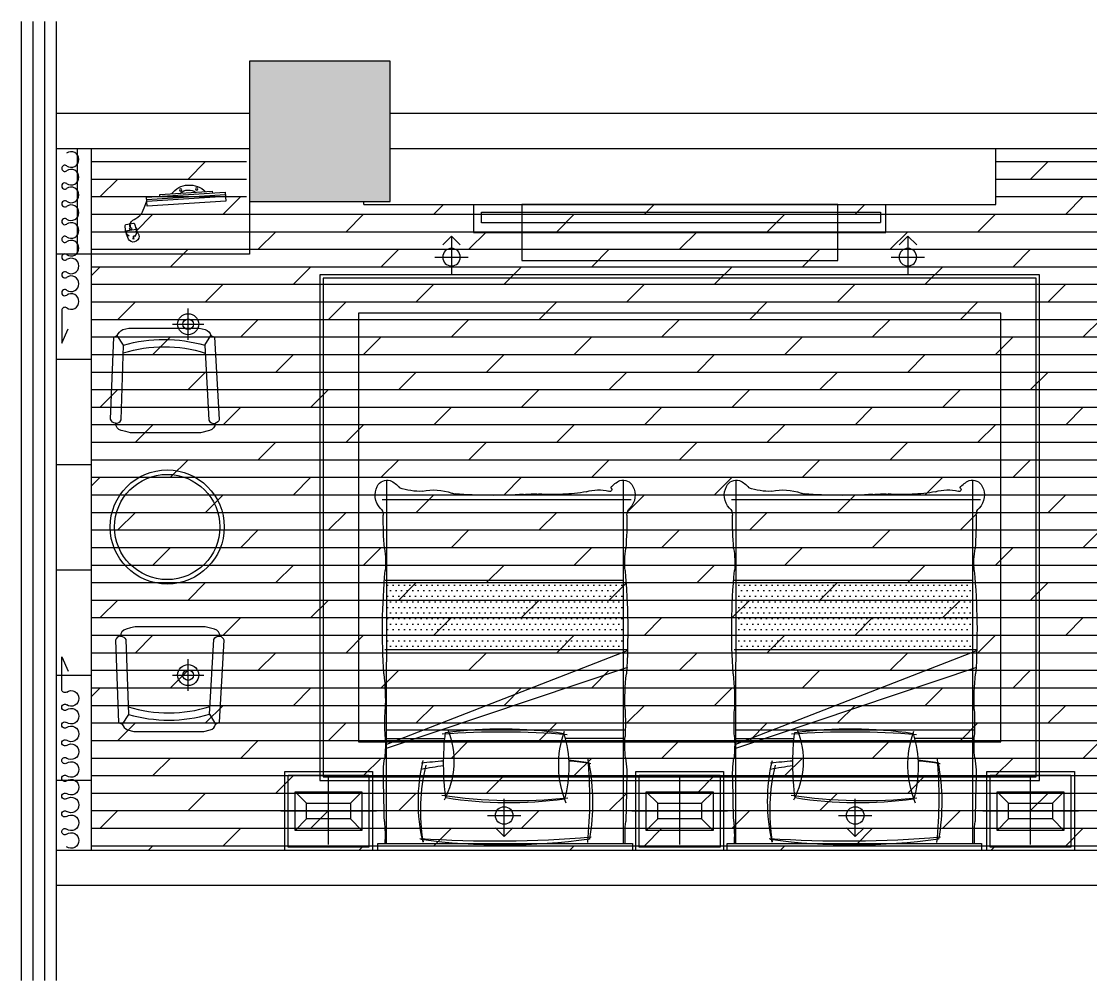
# Model space of a CAD drawing. Extents: x -153478 to 95136, y -45571 to 574449.
# Drawn here: x -8649 to -2558, y 8531 to 13999 of the extents above; entities that cross this region are included whole.
import ezdxf

# ---------------------------------------------------------------- set-up
doc = ezdxf.new("R2010")
doc.units = 0
doc.header["$LTSCALE"] = 10
doc.header["$MEASUREMENT"] = 0
doc.linetypes.add('DASH', pattern=[0.35, 0.25, -0.1])
doc.layers.get('0').update_dxf_attribs({"linetype": 'CONTINUOUS'})
for name, color, linetype in [('A 固定家具', 43, 'CONTINUOUS'), ('A 活动家具', 43, 'CONTINUOUS'), ('A 装饰完成面', 6, 'CONTINUOUS'), ('A建筑墙体', 160, 'CONTINUOUS'), ('A建筑窗户', 136, 'CONTINUOUS'), ('COLUMN', 9, 'CONTINUOUS'), ('C地面分格', 136, 'CONTINUOUS'), ('D天花分格', 136, 'CONTINUOUS'), ('D天花灯具', 1, 'CONTINUOUS'), ('D天花造型', 114, 'CONTINUOUS'), ('K窗帘线', 43, 'CONTINUOUS'), ('PUB_HATCH', 251, 'CONTINUOUS')]:
    doc.layers.add(name, color=color, linetype=linetype)

# ---------------------------------------------------------------- blocks, each defined once
blk = doc.blocks.new('_FZH')
at = {"color": 160}
blk.add_lwpolyline([(-0.5, -0.5), (0.5, -0.5), (0.5, 0.5), (-0.5, 0.5)], close=True, dxfattribs=at)
at = {"layer": 'PUB_HATCH', "color": 8}
blk.add_solid([(-0.5, -0.5), (0.5, -0.5), (-0.5, 0.5), (0.5, 0.5)], dxfattribs=at)
blk = doc.blocks.new('DRAPES2')
at = {"layer": 'K窗帘线', "color": 43}
for p, q in [((0, 0), (82, 37.3)), ((186.3, 0), (0, 0))]:
    blk.add_line(p, q, dxfattribs=at)
at = {"layer": 'K窗帘线', "color": 43, "linetype": 'ByBlock', "extrusion": (0, 0, -1)}
for centre, major_axis, start_param, end_param in [((236.9, 53.6), (-31.3, 31.3), 4.8823, 7.06864), ((236.9, 53.6), (-31.3, 31.3), 0.785455, 2.971795), ((338.2, 53.5), (31.3, 31.3), 3.311504, 5.497844), ((338.2, 53.5), (-31.3, 31.3), 0.785455, 2.971795), ((439.4, 53.5), (-31.3, 31.3), 4.8823, 7.06864), ((439.4, 53.5), (-31.3, 31.3), 0.785455, 2.971795), ((540.7, 53.5), (31.3, 31.3), 3.311504, 5.497844), ((540.7, 53.5), (31.3, 31.3), -0.785341, 1.400999), ((641.9, 53.5), (-31.3, 31.3), 4.8823, 7.06864), ((641.9, 53.5), (-31.3, 31.3), 0.785455, 2.971795), ((743.2, 53.5), (31.3, 31.3), 3.311504, 5.497844), ((743.2, 53.5), (-31.3, 31.3), 0.785455, 2.971795), ((844.4, 53.5), (-31.3, 31.3), 4.8823, 7.06864), ((844.4, 53.5), (-31.3, 31.3), 0.785455, 2.971795), ((945.7, 53.5), (31.3, 31.3), 3.311504, 5.497844), ((945.7, 53.5), (31.3, 31.3), -0.785341, 1.400999), ((186.3, 17.8), (-12.6, 12.6), 1.740708, 3.927048), ((287.6, 17.7), (-12.6, 12.6), 1.740708, 6.113388), ((388.8, 17.7), (-12.6, 12.6), 1.740708, 6.113388), ((490.1, 17.7), (12.6, 12.6), 0.169911, 4.542591), ((591.3, 17.7), (12.6, 12.6), 2.356251, 4.542591), ((591.3, 17.7), (-12.6, 12.6), 1.740708, 3.927048), ((692.6, 17.7), (-12.6, 12.6), 1.740708, 6.113388), ((793.8, 17.7), (-12.6, 12.6), 1.740708, 6.113388), ((895.1, 17.7), (12.6, 12.6), 0.169911, 4.542591), ((996.3, 17.7), (12.6, 12.6), 2.356251, 4.542591)]:
    blk.add_ellipse(centre, major_axis=major_axis, ratio=1, start_param=start_param, end_param=end_param, dxfattribs=at)
at = {"layer": 'K窗帘线', "color": 43, "extrusion": (0, 0, -1)}
for centre, major_axis, start_param, end_param in [((1046.7, 53.5), (-31.3, 31.3), 4.8823, 7.06864), ((1046.7, 53.5), (-31.3, 31.3), 0.785455, 2.971795), ((996.1, 17.7), (-12.6, 12.6), 1.740708, 3.927048)]:
    blk.add_ellipse(centre, major_axis=major_axis, ratio=1, start_param=start_param, end_param=end_param, dxfattribs=at)
blk = doc.blocks.new('A$C009A5797')
at = {"layer": 'A 活动家具', "linetype": 'Continuous'}
h = blk.add_hatch(dxfattribs=at)
h.set_pattern_fill('DOTS', color=256, scale=20, style=0)
h.set_pattern_definition([(0, (-14785.876, -183188.47), (15.875, 31.75), [0, -31.75])])
h.paths.add_polyline_path([(672.9, -1541.3), (672.9, -1145.3), (-673.9, -1145.3), (-673.5, -1541.3)])
for p, q in [((725, 0), (-725, 0)), ((-675, -40), (-672.9, -2109)), ((675, -40), (675, -2109)), ((-675.5, -584), (698.3, -1046)), ((-674.4, -606.6), (697, -1139.8)), ((-343.4, -637.4), (-674.4, -637)), ((682.6, -638.4), (342.8, -638)), ((-672.3, -688.7), (684.7, -688.7)), ((-685, -1145.3), (697.2, -1145.3)), ((-684, -1541.3), (672.9, -1541.3)), ((-700.4, -2000), (719.1, -2000))]:
    blk.add_line(p, q, dxfattribs=at)
blk.add_lwpolyline([(-725, 0), (-725, -40), (725, -40), (725, 0)], dxfattribs=at)
for centre, radius, start, end in [((-1575.9, -84.9), 892.2, 354.75915, 2.88184), ((514.2, -279.6), 1008.3, 166.76262, 193.379), ((-51, -6579.3), 6526.4, 85.23673, 93.81934), ((599.9, -228), 1080.4, 170.47988, 193.86928), ((-11.9, -3494.1), 3463.6, 81.8348, 97.77169), ((-2123.1, -295.6), 2604, 354.96355, 5.51745), ((1454.2, -87.4), 770.7, 176.47614, 185.88287), ((-727.6, -275.4), 1225.7, 349.36162, 9.85155), ((20492.4, -723.8), 21187.2, 178.49238, 179.10433), ((-20492.3, -723.8), 21187.2, 0.89567, 1.50762), ((54.9, -3054.3), 2771.3, 83.74761, 98.62019), ((1139.9, -495.6), 1490.1, 172.44671, 186.84862), ((-767.7, -510.6), 476.4, 338.04758, 28.07993), ((22.2, -2611), 2339.1, 82.24544, 98.83963), ((872.6, -487.9), 567.4, 157.46258, 199.88393), ((-291.9, -474.8), 655.3, 342.85913, 16.07365), ((-115.7, -432.5), 577.9, 176.03666, 189.53314), ((115.8, -432.5), 577.9, 350.46686, 3.96334), ((139.9, 3088.4), 3606.5, 260.12572, 262.19158), ((-1479.3, -606), 797.5, 356.782, 5.59148), ((33.1, 4425), 4951.6, 264.086, 265.56212), ((152.3, 1590), 2116.7, 275.68835, 278.8235), ((222.3, 1099.5), 1617.7, 274.96667, 279.48606), ((1479.4, -606), 797.5, 174.40852, 183.218), ((812.5, -727.1), 1497.5, 177.0776, 182.9224), ((-20.9, 3860), 4537.3, 265.74423, 274.74094), ((-21.5, 1703.9), 2398.4, 262.38074, 278.53307), ((-812.4, -727.1), 1497.5, 357.0776, 2.9224), ((-1978.3, -856.8), 1296.3, 353.33019, 2.35813), ((1978.5, -856.8), 1296.3, 177.64187, 186.66981), ((3140.5, -1251.1), 3839, 176.3593, 185.15102), ((-3140.3, -1251.1), 3839, 354.84898, 3.6407), ((-1189.8, -1640.2), 508.8, 350.76993, 5.00453), ((1190, -1640.2), 508.8, 174.99547, 189.23007), ((1981.4, -1910.5), 2675.7, 175.95616, 180.02809), ((-1981.3, -1910.5), 2675.7, 359.97191, 4.04384), ((-748.6, -1913.1), 54.3, 313.7565, 1.4444), ((748.7, -1913.1), 54.3, 178.5556, 226.2435), ((-635.8, -2025.5), 104.9, 135.78413, 208.72126), ((636, -2025.5), 104.9, 331.27874, 44.21587), ((-709.4, -1983.4), 137, 293.70607, 321.95597), ((-483.6, -2398.1), 350.7, 87.74964, 109.64634), ((-403.9, -1777.3), 278.3, 256.29612, 291.05605), ((-335.5, -1849.1), 190.6, 279.54829, 285.67625), ((-71.6, -4861.5), 2836.9, 86.41809, 94.29456), ((168.1, -1228), 804.6, 265.54391, 271.72422), ((273.7, -2953.2), 924.5, 86.58351, 95.04736), ((293.2, -2953.2), 923.5, 79.4443, 87.79245), ((531.4, -1822), 233.7, 252.81922, 285.00129), ((596.7, -2057.8), 11.2, 296.22056, 115.59262), ((709.6, -1983.5), 137, 218.04403, 246.29393), ((-672.3, -2050.4), 61.1, 204.65516, 287.05817), ((672.4, -2050.4), 61.1, 252.94183, 335.34484)]:
    blk.add_arc(centre, radius, start, end, dxfattribs=at)
blk = doc.blocks.new('600x450床头几')
at = {"layer": 'A 活动家具', "color": 8, "linetype": 'Continuous'}
for p, q in [((-50, -190), (-50, 190)), ((-175, 45), (-240, 110)), ((75, 45), (140, 110)), ((222.8, 0), (-322.8, 0)), ((-175, -45), (-240, -110)), ((75, -45), (140, -110))]:
    blk.add_line(p, q, dxfattribs=at)
at = {"layer": 'A 活动家具', "linetype": 'Continuous'}
for points in [[(200, 225), (200, -225), (-300, -225), (-300, 225)], [(180, 205), (180, -205), (-280, -205), (-280, 205)], [(140, -110), (-240, -110), (-240, 110), (140, 110)]]:
    blk.add_lwpolyline(points, close=True, dxfattribs=at)
at = {"layer": 'A 活动家具', "color": 8, "linetype": 'Continuous'}
blk.add_lwpolyline([(75, -45), (-175, -45), (-175, 45), (75, 45)], close=True, dxfattribs=at)
blk = doc.blocks.new('QRQR')
at = {"layer": 'A 活动家具', "linetype": 'Continuous'}
for p, q in [((-230.2, -97.6), (-266.4, -42.7)), ((231.9, -98.3), (266.4, -42.7))]:
    blk.add_line(p, q, dxfattribs=at)
blk.add_lwpolyline([(-191.6, -596.5), (-217.7, -590), (-243.8, -583.5, -0.344151), (-275.6, -542.7, -0.318714), (-303.8, -519.8), (-286.5, -51.7), (-266.4, -42.7, -0.164168), (-235.1, -8.9), (-199.7, 0), (199.7, 0), (235.1, -8.9, -0.298595), (266.4, -42.7), (288.2, -52.5), (315, -520.5, -0.274063), (291.9, -542.7, -0.344151), (260, -583.5), (207.8, -596.5), (-191.6, -596.5)], format="xyb", close=True, dxfattribs=at)
blk.add_lwpolyline([(-275.6, -542.7, 0.318714), (-244.7, -523.6), (-230.2, -97.6, -0.143237), (231.9, -98.3), (255.9, -524.4, 0.364606), (291.9, -542.7)], format="xyb", dxfattribs=at)
at = {"layer": 'A 活动家具', "linetype": 'Continuous', "extrusion": (-1.0584e-16, -3.00163e-16, -1)}
blk.add_ellipse((-0.4, -887.8), major_axis=(600.9, 499.9), ratio=1, start_param=-1.177212, end_param=-0.571226, dxfattribs=at)
blk = doc.blocks.new('QBLOCK2008041212054960')
at = {"layer": 'A 活动家具'}
for p, q in [((-264.3, 158.3, -1040), (172.8, 51.4, -1040)), ((-261.9, 168, -1040), (175.2, 61.1, -1040)), ((-184.5, 174.8, -1040), (-186.9, 165.1, -1040)), ((106.9, 103.6, -1040), (-184.5, 174.8, -1040)), ((104.5, 93.9, -1040), (106.9, 103.6, -1040)), ((207.1, -105, -1040), (201, -117.3, -1040)), ((201, -117.3, -1040), (203.1, -118.5, -1040)), ((219.3, -85.2, -1040), (205.2, -113.3, -1040)), ((261.8, -134.2, -1040), (205.2, -113.3, -1040)), ((207.1, -105, -1040), (208.9, -105.9, -1040)), ((267, -98, -1040), (225.5, -82.7, -1040)), ((234.3, -120.4, -1040), (233, -123.6, -1040)), ((239.3, -108.8, -1040), (237, -114.1, -1040)), ((247.2, -90.7, -1040), (245.6, -94.3, -1040))]:
    blk.add_line(p, q, dxfattribs=at)
at = {"layer": 'A 活动家具', "elevation": -1040}
blk.add_lwpolyline([(-258.3, 182.6), (-270.2, 134), (166.9, 27.1), (178.8, 75.7)], close=True, dxfattribs=at)
at = {"layer": 'A 活动家具'}
for centre in [(-94.4, 172.3, -1040), (-6.2, 150.7, -1040)]:
    blk.add_circle(centre, 6.6, dxfattribs=at)
for centre, radius, start, end in [((-72.4, 61.1, -1040), 128.4, 27.03317, 125.48048), ((-62.9, 90.3, -1040), 69.4, 36.32293, 116.19072), ((253.4, -136, -1040), 53.3, 154.76293, 164.76817), ((223.8, -87.4, -1040), 5, 69.71217, 153.2894), ((112.7, -77.2, -1040), 159.6, 321.12939, 350.49259), ((265.2, -102.7, -1040), 5, 350.49259, 69.71217), ((214.3, -155.9, -1040), 33.4, 171.1828, 247.4847), ((253.4, -136, -1040), 53.3, 164.76817, 205.26714), ((213.6, -160.9, -1040), 28.6, 244.82124, 324.86169), ((181.3, -161.7, -1040), 27.9, 333.84389, 25.10416), ((181.3, -161.7, -1040), 30.9, 334.41458, 18.50856), ((214.7, -114.2, -1040), 51.2, 296.42725, 336.99947)]:
    blk.add_arc(centre, radius, start, end, dxfattribs=at)
for centre, major_axis in [((236, -117.4, -1040), (-7.45, 2.72)), ((242.5, -101.6, -1040), (3.15, 7.28))]:
    blk.add_ellipse(centre, major_axis=major_axis, ratio=0.432067, dxfattribs=at)
for points, knots in [([(247.2, -90.7, -1040), (238.3, -78.1, -1040), (237.2, -65.2, -1040), (204.9, -47.5, -1040), (184.5, -12.3, -1040), (174, 56.2, -1040)], [0, 0, 0, 0, 54.549651, 126.009239, 156.340807, 156.340807, 156.340807, 156.340807]), ([(202, -122, -1040), (200.5, -124.3, -1040), (196.4, -129.2, -1040), (190.1, -135.8, -1040), (183.8, -142.6, -1040), (181.8, -148.2, -1040), (181.3, -150.8, -1040)], [9.51244, 9.51244, 9.51244, 9.51244, 17.355242, 27.460135, 36.892546, 44.800695, 44.800695, 44.800695, 44.800695])]:
    blk.add_open_spline(points, degree=3, knots=knots, dxfattribs=at)
blk = doc.blocks.new('暗装射灯(角度可调)')
at = {"color": 8, "linetype": 'ByBlock'}
for p, q in [((0, -1.9), (0, 1.9)), ((2.4, 0), (-1.9, 0))]:
    blk.add_line(p, q, dxfattribs=at)
blk.add_lwpolyline([(1.4, 1), (2.4, 0), (1.4, -1)], dxfattribs=at)
at = {"color": 0, "linetype": 'ByBlock'}
blk.add_circle((0, 0), 1, dxfattribs=at)
blk = doc.blocks.new('*U62')
at = {"xscale": 50, "yscale": 50, "zscale": 50}
blk.add_blockref('暗装射灯(角度可调)', (27895.3, -2006.6), dxfattribs=at)
blk = doc.blocks.new('暗装筒灯')
at = {"color": 8}
for p, q in [((0, -90), (0, 90)), ((-90, 0), (90, 0))]:
    blk.add_line(p, q, dxfattribs=at)
blk.add_circle((0, 0), 60)
blk.add_circle((0, 0), 30, dxfattribs=at)
blk = doc.blocks.new('*U66')
blk.add_blockref('暗装筒灯', (0, 0))

msp = doc.modelspace()

# ---------------------------------------------------------------- hatches: boundary and pattern name
at = {"layer": 'C地面分格', "linetype": 'ByBlock'}
h = msp.add_hatch(dxfattribs=at)
h.set_pattern_fill('_USER', color=148, scale=600, double=1, pattern_type=0)
h.set_pattern_definition([(0, (-8249.1, 13272.7), (0, 600), []), (90, (-8249.1, 13272.7), (-600, 4e-14), [])])
h.paths.add_polyline_path([(-8249.1, 13272.7), (-8449.1, 13272.7), (-8449.1, 9272.7), (-8249.1, 9272.7)])
h = msp.add_hatch(dxfattribs=at)
h.set_pattern_fill('DOLMIT', color=148, scale=400)
edge = h.paths.add_edge_path()
edge.add_line((250.9, 12672.7), (250.9, 11572.7))
edge.add_line((250.9, 11572.7), (-1649.1, 11572.7))
edge.add_line((-1649.1, 11572.7), (-1649.1, 9272.7))
edge.add_line((-1649.1, 9272.7), (-8249.1, 9272.7))
edge.add_line((-8249.1, 9272.7), (-8249.1, 13272.7))
edge.add_line((-8249.1, 13272.7), (-7367.1, 13272.7))
edge.add_line((-7367.1, 13272.7), (-7367.1, 12954.7))
edge.add_line((-7367.1, 12954.7), (-3099.1, 12954.7))
edge.add_line((-3099.1, 12954.7), (-3099.1, 13272.7))
edge.add_line((-3099.1, 13272.7), (-249.1, 13272.7))
edge.add_line((-249.1, 13272.7), (-249.1, 12672.7))
edge.add_line((-249.1, 12672.7), (250.9, 12672.7))

# ---------------------------------------------------------------- linework, layer by layer
at = {"layer": 'A 固定家具', "linetype": 'DASH'}
msp.add_lwpolyline([(-6028.1, 12910.7), (-3755.1, 12910.7), (-3755.1, 12850.7), (-6028.1, 12850.7)], close=True, dxfattribs=at)
at = {"layer": 'A 活动家具'}
msp.add_lwpolyline([(-7349.1, 13272.7), (-7349.1, 12672.7), (-8329.1, 12672.7), (-8329.1, 13272.7)], dxfattribs=at)
msp.add_lwpolyline([(-3999.1, 12636.7), (-3999.1, 12954.7), (-5799.1, 12954.7), (-5799.1, 12636.7)], close=True, dxfattribs=at)
for radius in [325, 300]:
    msp.add_circle((-7818.5, 11116.9), radius, dxfattribs=at)
at = {"layer": 'A 装饰完成面'}
msp.add_line((-6699.1, 12954.7), (-6699.1, 12972.7), dxfattribs=at)
msp.add_lwpolyline([(-6699.1, 12954.7), (-3099.1, 12954.7), (-3099.1, 13272.7)], dxfattribs=at)
at = {"layer": 'A建筑墙体'}
for p, q in [((-7349.1, 13472.7), (-8449.1, 13472.7)), ((-349.1, 13472.7), (-6549.1, 13472.7)), ((-7349.1, 13272.7), (-8449.1, 13272.7)), ((-249.1, 13272.7), (-6549.1, 13272.7)), ((-349.1, 9272.7), (-8449.1, 9272.7)), ((-349.1, 9072.7), (-8449.1, 9072.7))]:
    msp.add_line(p, q, dxfattribs=at)
at = {"layer": 'A建筑窗户', "color": 136}
for p, q in [((-8649.1, 13372.7), (-8649.1, 13998.7)), ((-8582.4, 13372.7), (-8582.4, 13998.7)), ((-8515.8, 13372.7), (-8515.8, 13998.7)), ((-8449.1, 13372.7), (-8449.1, 13998.7)), ((-8649.1, 9172.7), (-8649.1, 13372.7)), ((-8582.4, 9172.7), (-8582.4, 13372.7)), ((-8515.8, 9172.7), (-8515.8, 13372.7)), ((-8449.1, 9172.7), (-8449.1, 13372.7)), ((-8649.1, 8531.4), (-8649.1, 9172.7)), ((-8582.4, 8531.4), (-8582.4, 9172.7)), ((-8515.8, 8531.4), (-8515.8, 9172.7)), ((-8449.1, 8531.4), (-8449.1, 9172.7))]:
    msp.add_line(p, q, dxfattribs=at)
at = {"layer": 'C地面分格', "linetype": 'ByBlock'}
msp.add_line((-8249.1, 9272.7), (-8249.1, 13272.7), dxfattribs=at)
at = {"layer": 'D天花分格', "linetype": 'ByBlock'}
msp.add_lwpolyline([(-8249.1, 9272.7), (-8249.1, 13272.7)], dxfattribs=at)
at = {"layer": 'D天花造型', "linetype": 'ByBlock'}
msp.add_lwpolyline([(-6074.1, 12954.7), (-6074.1, 12794.7), (-3724.1, 12794.7), (-3724.1, 12954.7)], dxfattribs=at)
for points in [[(-6949.1, 9672.7), (-2849.1, 9672.7), (-2849.1, 12554.7), (-6949.1, 12554.7)], [(-6929.1, 9692.7), (-2869.1, 9692.7), (-2869.1, 12534.7), (-6929.1, 12534.7)], [(-6729.1, 9892.7), (-3069.1, 9892.7), (-3069.1, 12334.7), (-6729.1, 12334.7)]]:
    msp.add_lwpolyline(points, close=True, dxfattribs=at)

# ---------------------------------------------------------------- block references
at = {"layer": 'A 活动家具', "linetype": 'Continuous', "xscale": -1, "rotation": 349.8817317012442}
msp.add_blockref('QBLOCK2008041212054960', (-7773.8, 12890.4, 1040), dxfattribs=at)
at = {"layer": 'A 活动家具'}
for name, p in [('QRQR', (-7836.8, 12250.8)), ('600x450床头几', (-6849.1, 9497.7)), ('600x450床头几', (-4849.1, 9497.7)), ('600x450床头几', (-2850.2, 9497.7))]:
    msp.add_blockref(name, p, dxfattribs=at)
at = {"layer": 'A 活动家具', "xscale": -1, "rotation": 180}
for name, p in [('A$C009A5797', (-5893.7, 9272.7)), ('A$C009A5797', (-3904.1, 9272.7)), ('QRQR', (-7809.3, 9951.3))]:
    msp.add_blockref(name, p, dxfattribs=at)
at = {"layer": 'COLUMN', "color": 3, "xscale": 799.9999999986271, "yscale": 799.9962022249175, "zscale": 799.9962022249176, "rotation": 269.9999999463837}
msp.add_blockref('_FZH', (-6949.1, 13372.7), dxfattribs=at)
at = {"layer": 'D天花灯具', "xscale": -1, "rotation": 270}
for p in [(-4192.5, -15240.6), (-1592.5, -15240.6)]:
    msp.add_blockref('*U62', p, dxfattribs=at)
at = {"layer": 'D天花灯具'}
for p in [(-7699.1, 12272.7), (-7699.1, 10272.7)]:
    msp.add_blockref('*U66', p, dxfattribs=at)
at = {"layer": 'D天花灯具', "rotation": 270}
for p in [(-3892.5, 37368), (-1892.5, 37368)]:
    msp.add_blockref('*U62', p, dxfattribs=at)
at = {"layer": 'K窗帘线', "xscale": -1, "rotation": 270}
msp.add_blockref('DRAPES2', (-8419.1, 12165.1), dxfattribs=at)
at = {"layer": 'K窗帘线', "rotation": 270}
msp.add_blockref('DRAPES2', (-8419.1, 10376.8), dxfattribs=at)

doc.saveas('drawing.dxf')
